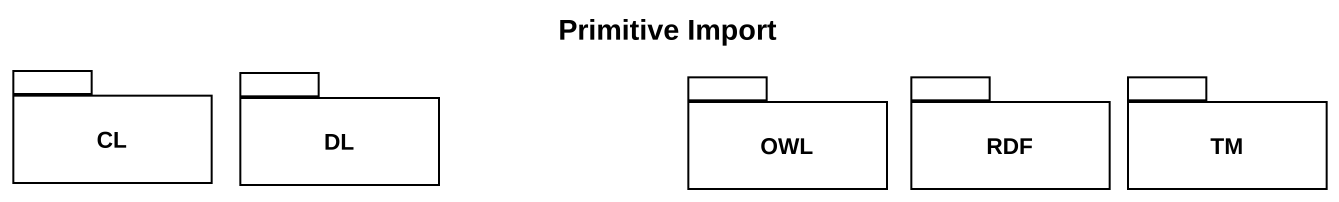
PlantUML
@startuml
title Primitive Import
package CL #FFFFFF {
}
package DL #FFFFFF {
}
package OWL #FFFFFF {
}
package RDF #FFFFFF {
}
package TM #FFFFFF {
}
@enduml
